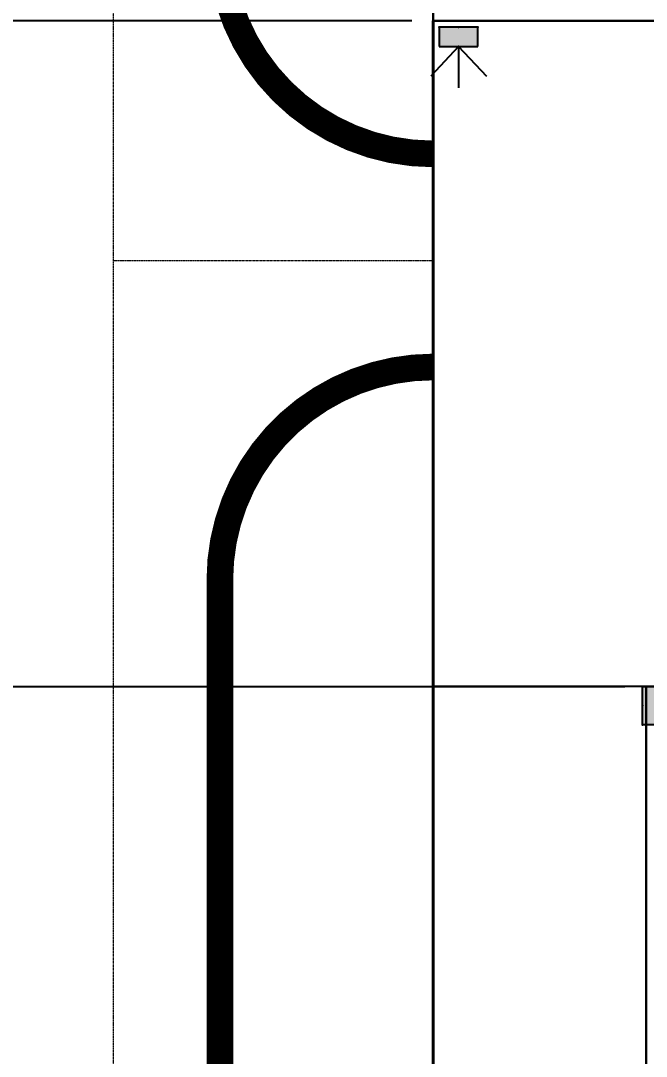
# Model space of a CAD drawing. Header units: millimetres. Extents: x 18255 to 228708, y -2217 to 146640.
# Drawn here: x 54790 to 66526, y 87903 to 107341 of the extents above; entities that cross this region are included whole.
import ezdxf

# ---------------------------------------------------------------- set-up
doc = ezdxf.new("R2010")
doc.units = ezdxf.units.MM
doc.linetypes.add('CENTER', pattern=[50.8, 31.75, -6.35, 6.35, -6.35])
doc.linetypes.add('DASHDOT', pattern=[1, 0.5, -0.25, 0, -0.25])
doc.layers.get('0').update_dxf_attribs({"color": 8})
doc.layers.get('Defpoints').update_dxf_attribs({"color": 8})
for name, color, linetype in [('-人员定位', 6, 'Continuous'), ('Z-本期建构筑物', 8, 'Continuous'), ('马路中心线', 8, 'CENTER')]:
    doc.layers.add(name, color=color, linetype=linetype)
for name, color, linetype, lineweight in [('ROAD-CENT', 8, 'CENTER', 0), ('road_mr', 8, 'Continuous', 0), ('基础', 8, 'Continuous', 30)]:
    doc.layers.add(name, color=color, linetype=linetype, lineweight=lineweight)
doc.styles.add('hztxt', font='', dxfattribs={"width": 0.67})
doc.styles.get('hztxt').set_extended_font_data('FangSong_GB2312')
doc.dimstyles.new('GEN-ANSI', dxfattribs={"dimscale": 80, "dimtxt": 10, "dimasz": 10, "dimexe": 5, "dimexo": 5, "dimgap": 5, "dimtad": 1, "dimdec": 0, "dimdsep": 46, "dimtxsty": 'hztxt', "dimcen": 0, "dimclrd": 3, "dimclre": 3, "dimclrt": 2, "dimadec": 0, "dimazin": 0, "dimtp": 0.1, "dimtm": 0.1, "dimtfac": 0.71, "dimtdec": 0, "dimtmove": 0, "dimatfit": 3, "dimfxl": 0, "dimtolj": 1, "dimtzin": 0, "dimarcsym": 0})

# ---------------------------------------------------------------- blocks, each defined once
blk = doc.blocks.new('*D62')
at = {"color": 3, "lineweight": -2, "transparency": 16777216}
for p, q in [((62126, 107341), (47976, 107341)), ((48376, 106541), (48376, 95641)), ((66126, 94841), (47976, 94841))]:
    blk.add_line(p, q, dxfattribs=at)
at = {"color": 3, "transparency": 16777216}
for points in [[(48243, 106541), (48510, 106541), (48376, 107341)], [(48243, 95641), (48510, 95641), (48376, 94841)]]:
    blk.add_solid(points, dxfattribs=at)
at = {"layer": 'Defpoints', "color": 0, "transparency": 16777216}
for p in [(62526, 107341), (48376, 94841), (66526, 94841)]:
    blk.add_point(p, dxfattribs=at)
at = {"color": 2, "transparency": 16777216, "insert": (47576, 102378), "char_height": 800, "attachment_point": 5, "rotation": 90, "style": 'hztxt'}
blk.add_mtext('\\A1;12500', dxfattribs=at)
blk = doc.blocks.new('*D67')
at = {"color": 3, "lineweight": -2, "transparency": 16777216}
for p, q in [((62126, 120841), (47976, 120841)), ((48376, 120041), (48376, 108141)), ((62126, 107341), (47976, 107341))]:
    blk.add_line(p, q, dxfattribs=at)
at = {"color": 3, "transparency": 16777216}
for points in [[(48243, 120041), (48510, 120041), (48376, 120841)], [(48243, 108141), (48510, 108141), (48376, 107341)]]:
    blk.add_solid(points, dxfattribs=at)
at = {"layer": 'Defpoints', "color": 0, "transparency": 16777216}
for p in [(62526, 120841), (48376, 107341), (62526, 107341)]:
    blk.add_point(p, dxfattribs=at)
at = {"color": 2, "transparency": 16777216, "insert": (47576, 114091), "char_height": 800, "attachment_point": 5, "rotation": 90, "style": 'hztxt'}
blk.add_mtext('\\A1;13500', dxfattribs=at)
blk = doc.blocks.new('*D68')
at = {"layer": 'Defpoints', "color": 0, "transparency": 16777216}
for p in [(66526, 94841), (48376, 77841), (66526, 77841)]:
    blk.add_point(p, dxfattribs=at)
at = {"layer": '马路中心线', "color": 3, "lineweight": -2, "transparency": 16777216}
for p, q in [((66126, 94841), (47976, 94841)), ((48376, 94041), (48376, 78641)), ((66126, 77841), (47976, 77841))]:
    blk.add_line(p, q, dxfattribs=at)
at = {"layer": '马路中心线', "color": 3, "transparency": 16777216}
for points in [[(48243, 94041), (48510, 94041), (48376, 94841)], [(48243, 78641), (48510, 78641), (48376, 77841)]]:
    blk.add_solid(points, dxfattribs=at)
at = {"layer": '马路中心线', "color": 2, "transparency": 16777216, "insert": (47576, 86341), "char_height": 800, "attachment_point": 5, "rotation": 90, "style": 'hztxt'}
blk.add_mtext('\\A1;17000', dxfattribs=at)
blk = doc.blocks.new('定位基站')
at = {"layer": '-人员定位', "ltscale": 0.01}
h = blk.add_hatch(color=256, dxfattribs=at)
h.dxf.hatch_style = 1
h.paths.add_polyline_path([(406524, 477798), (406524, 477617.1), (406162.1, 477617.1), (406162.1, 477798)])
at = {"layer": '-人员定位', "color": 6}
for p, q in [((406343, 477798), (406343, 478186.1)), ((406343, 477798), (406082.2, 478076.6)), ((406343, 477798), (406603.9, 478076.6)), ((406343, 477995.5), (406343, 477995.5)), ((406162.1, 477798), (406524, 477798)), ((406162.1, 477617.1), (406162.1, 477798)), ((406524, 477798), (406524, 477617.1)), ((406524, 477617.1), (406162.1, 477617.1))]:
    blk.add_line(p, q, dxfattribs=at)
for p in [(406343, 477798), (406162.1, 477617.1), (406343, 477617.1), (406524, 477617.1)]:
    blk.add_point(p, dxfattribs=at)

msp = doc.modelspace()

# ---------------------------------------------------------------- linework, layer by layer
at = {"color": 1, "lineweight": 40}
msp.add_line((62525.8, 107341.3), (62525.8, 52841.3), dxfattribs=at)
msp.add_lwpolyline([(62525.8, 107341.3), (68525.8, 107341.3)])
at = {"layer": 'ROAD-CENT', "linetype": 'DASHDOT', "ltscale": 10}
for p, q in [((56525.8, 126841.3), (56525.8, 1060.5)), ((56525.8, 102841.3), (62525.8, 102841.3))]:
    msp.add_line(p, q, dxfattribs=at)
at = {"layer": 'road_mr', "const_width": 500}
for points in [[(58525.8, 115841.3), (58525.8, 108841.3, 0.4142133), (62525.8, 104841.3), (62525.8, 104841.3)], [(62525.8, 100841.3), (62525.8, 100841.3, 0.4142138), (58525.8, 96841.3), (58525.8, 54841.3)]]:
    msp.add_lwpolyline(points, format="xyb", dxfattribs=at)
at = {"layer": 'Z-本期建构筑物'}
for q in [(62525.8, 94841.3), (66525.8, 79191.3)]:
    msp.add_line((66525.8, 94841.3), q, dxfattribs=at)
at = {"layer": '基础', "ltscale": 20}
for p, q in [((62525.8, 107341.3), (62525.8, 120841.3)), ((62525.8, 107341.3), (77525.8, 107341.3)), ((66525.8, 94841.4), (66525.8, 77841.3)), ((66525.8, 94841.3), (98525.8, 94841.3))]:
    msp.add_line(p, q, dxfattribs=at)
at = {"layer": '基础'}
for p, q in [((66525.8, 94841.3), (66525.8, 77841.3)), ((98525.8, 94841.3), (66525.8, 94841.3))]:
    msp.add_line(p, q, dxfattribs=at)

# ---------------------------------------------------------------- block references
at = {"layer": '-人员定位', "yscale": 2, "zscale": 2}
for p, xscale, rotation in [((-749682.1, 1062453.9), -2, 180), ((-888776, 907171.4), 2, 270)]:
    msp.add_blockref('定位基站', p, dxfattribs=dict(at, xscale=xscale, rotation=rotation))

# ---------------------------------------------------------------- dimensions: what is measured, and where the dimension line sits
dim = msp.add_linear_dim(base=(48376.3, 107341.3), p1=(62525.8, 120841.3), p2=(62525.8, 107341.3), angle=90, dimstyle='GEN-ANSI', override={"dimpost": '<>'})
dim.commit()
dim.dimension.update_dxf_attribs({"geometry": '*D67', "text_midpoint": (47576.3, 114091.3)})
dim = msp.add_linear_dim(base=(48376.3, 94841.4), p1=(62525.8, 107341.3), p2=(66525.8, 94841.4), angle=90, dimstyle='GEN-ANSI', override={"dimpost": '<>'})
dim.commit()
dim.dimension.update_dxf_attribs({"geometry": '*D62', "text_midpoint": (48376.3, 102377.6), "dimtype": 160})
at = {"layer": '马路中心线'}
dim = msp.add_linear_dim(base=(48376.3, 77841.3), p1=(66525.8, 94841.3), p2=(66525.8, 77841.3), angle=90, dimstyle='GEN-ANSI', override={"dimpost": '<>'}, dxfattribs=at)
dim.commit()
dim.dimension.update_dxf_attribs({"geometry": '*D68', "text_midpoint": (47576.3, 86341.3)})

doc.saveas('drawing.dxf')
